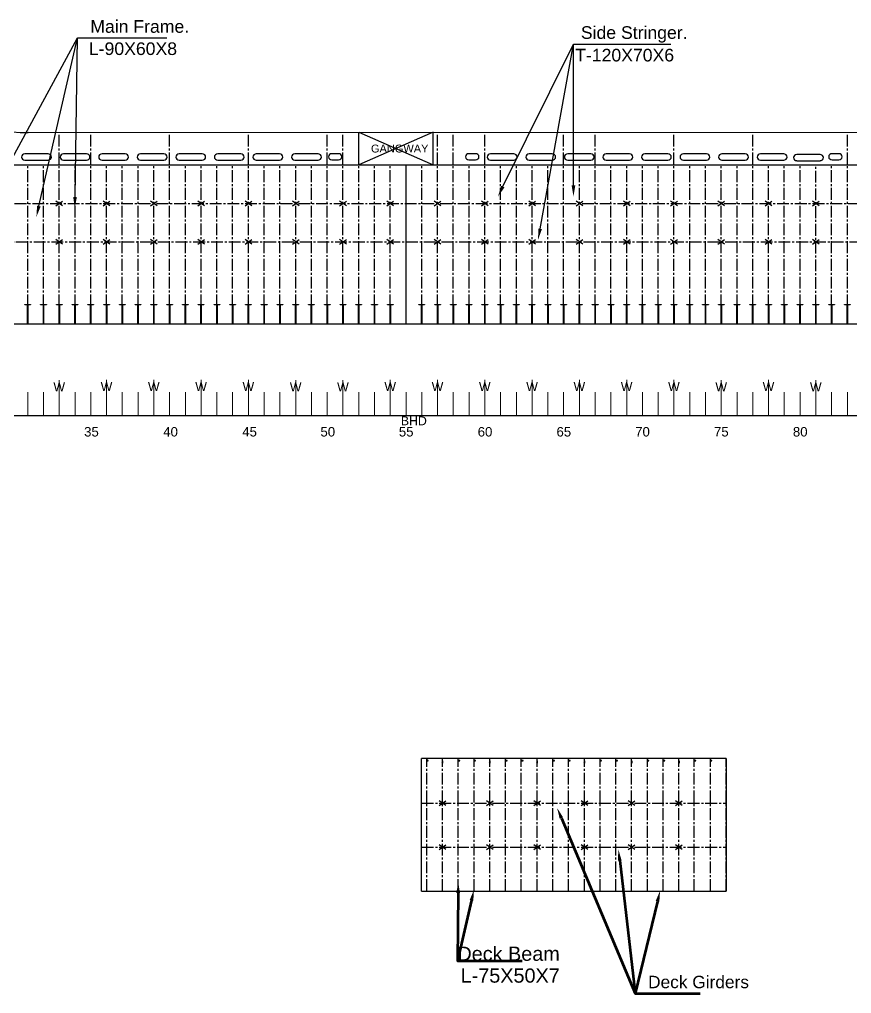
# Model space of a CAD drawing. Header units: inches. Extents: x 14911 to 113445, y 2644 to 74095.
# Drawn here: x 58413 to 84807, y 38885 to 69769 of the extents above; entities that cross this region are included whole.
import ezdxf
from ezdxf.enums import TextEntityAlignment as Align

# ---------------------------------------------------------------- set-up
doc = ezdxf.new("R2010")
doc.units = ezdxf.units.IN
doc.header["$LTSCALE"] = 500
doc.header["$MEASUREMENT"] = 0
doc.linetypes.add('CENTER2', pattern=[1.125, 0.75, -0.125, 0.125, -0.125])
for name, color, linetype in [('bulkhead', 1, 'Continuous'), ('deckgirders', 4, 'CENTER2'), ('hidden', 2, 'CENTER2'), ('hull', 7, 'Continuous'), ('stringers', 4, 'CENTER2'), ('webframe', 5, 'CENTER2')]:
    doc.layers.add(name, color=color, linetype=linetype)
for name, color, linetype, lineweight in [('fixtures', 30, 'Continuous', 25), ('Hatch', 7, 'Continuous', 211), ('Text', 7, 'Continuous', 18)]:
    doc.layers.add(name, color=color, linetype=linetype, lineweight=lineweight)
doc.styles.get("Standard").update_dxf_attribs({"font": 'arial.ttf'})

msp = doc.modelspace()

# ---------------------------------------------------------------- hatches: boundary and pattern name
h = msp.add_hatch(color=256)
h.dxf.hatch_style = 1
h.paths.add_polyline_path([(58680, 60724), (58765, 60724), (58765, 60734), (58585, 60734), (58585, 60724), (58670, 60724), (58670, 60114), (58680, 60114)])
h = msp.add_hatch(color=256)
h.dxf.hatch_style = 1
h.paths.add_polyline_path([(59180, 60724), (59265, 60724), (59265, 60734), (59085, 60734), (59085, 60724), (59170, 60724), (59170, 60114), (59180, 60114)])
h = msp.add_hatch(color=256)
h.dxf.hatch_style = 1
h.paths.add_polyline_path([(59680, 60724), (59765, 60724), (59765, 60734), (59585, 60734), (59585, 60724), (59670, 60724), (59670, 60114), (59680, 60114)])
h = msp.add_hatch(color=256)
h.dxf.hatch_style = 1
h.paths.add_polyline_path([(60180, 60724), (60265, 60724), (60265, 60734), (60085, 60734), (60085, 60724), (60170, 60724), (60170, 60114), (60180, 60114)])
h = msp.add_hatch(color=256)
h.dxf.hatch_style = 1
h.paths.add_polyline_path([(60680, 60724), (60765, 60724), (60765, 60734), (60585, 60734), (60585, 60724), (60670, 60724), (60670, 60114), (60680, 60114)])
h = msp.add_hatch(color=256)
h.dxf.hatch_style = 1
h.paths.add_polyline_path([(61180, 60724), (61265, 60724), (61265, 60734), (61085, 60734), (61085, 60724), (61170, 60724), (61170, 60114), (61180, 60114)])
h = msp.add_hatch(color=256)
h.dxf.hatch_style = 1
h.paths.add_polyline_path([(61680, 60724), (61765, 60724), (61765, 60734), (61585, 60734), (61585, 60724), (61670, 60724), (61670, 60114), (61680, 60114)])
h = msp.add_hatch(color=256)
h.dxf.hatch_style = 1
h.paths.add_polyline_path([(62180, 60724), (62265, 60724), (62265, 60734), (62085, 60734), (62085, 60724), (62170, 60724), (62170, 60114), (62180, 60114)])
h = msp.add_hatch(color=256)
h.dxf.hatch_style = 1
h.paths.add_polyline_path([(62680, 60724), (62765, 60724), (62765, 60734), (62585, 60734), (62585, 60724), (62670, 60724), (62670, 60114), (62680, 60114)])
h = msp.add_hatch(color=256)
h.dxf.hatch_style = 1
h.paths.add_polyline_path([(63180, 60724), (63265, 60724), (63265, 60734), (63085, 60734), (63085, 60724), (63170, 60724), (63170, 60114), (63180, 60114)])
h = msp.add_hatch(color=256)
h.dxf.hatch_style = 1
h.paths.add_polyline_path([(63680, 60724), (63765, 60724), (63765, 60734), (63585, 60734), (63585, 60724), (63670, 60724), (63670, 60114), (63680, 60114)])
h = msp.add_hatch(color=256)
h.dxf.hatch_style = 1
h.paths.add_polyline_path([(64180, 60724), (64265, 60724), (64265, 60734), (64085, 60734), (64085, 60724), (64170, 60724), (64170, 60114), (64180, 60114)])
h = msp.add_hatch(color=256)
h.dxf.hatch_style = 1
h.paths.add_polyline_path([(64680, 60724), (64765, 60724), (64765, 60734), (64585, 60734), (64585, 60724), (64670, 60724), (64670, 60114), (64680, 60114)])
h = msp.add_hatch(color=256)
h.dxf.hatch_style = 1
h.paths.add_polyline_path([(65180, 60724), (65265, 60724), (65265, 60734), (65085, 60734), (65085, 60724), (65170, 60724), (65170, 60114), (65180, 60114)])
h = msp.add_hatch(color=256)
h.dxf.hatch_style = 1
h.paths.add_polyline_path([(65680, 60724), (65765, 60724), (65765, 60734), (65585, 60734), (65585, 60724), (65670, 60724), (65670, 60114), (65680, 60114)])
h = msp.add_hatch(color=256)
h.dxf.hatch_style = 1
h.paths.add_polyline_path([(66180, 60724), (66265, 60724), (66265, 60734), (66085, 60734), (66085, 60724), (66170, 60724), (66170, 60114), (66180, 60114)])
h = msp.add_hatch(color=256)
h.dxf.hatch_style = 1
h.paths.add_polyline_path([(66680, 60724), (66765, 60724), (66765, 60734), (66585, 60734), (66585, 60724), (66670, 60724), (66670, 60114), (66680, 60114)])
h = msp.add_hatch(color=256)
h.dxf.hatch_style = 1
h.paths.add_polyline_path([(67180, 60724), (67265, 60724), (67265, 60734), (67085, 60734), (67085, 60724), (67170, 60724), (67170, 60114), (67180, 60114)])
h = msp.add_hatch(color=256)
h.dxf.hatch_style = 1
h.paths.add_polyline_path([(67680, 60724), (67765, 60724), (67765, 60734), (67585, 60734), (67585, 60724), (67670, 60724), (67670, 60114), (67680, 60114)])
h = msp.add_hatch(color=256)
h.dxf.hatch_style = 1
h.paths.add_polyline_path([(68180, 60724), (68265, 60724), (68265, 60734), (68085, 60734), (68085, 60724), (68170, 60724), (68170, 60114), (68180, 60114)])
h = msp.add_hatch(color=256)
h.dxf.hatch_style = 1
h.paths.add_polyline_path([(68680, 60724), (68765, 60724), (68765, 60734), (68585, 60734), (68585, 60724), (68670, 60724), (68670, 60114), (68680, 60114)])
h = msp.add_hatch(color=256)
h.dxf.hatch_style = 1
h.paths.add_polyline_path([(69180, 60724), (69265, 60724), (69265, 60734), (69085, 60734), (69085, 60724), (69170, 60724), (69170, 60114), (69180, 60114)])
h = msp.add_hatch(color=256)
h.dxf.hatch_style = 1
h.paths.add_polyline_path([(69680, 60724), (69765, 60724), (69765, 60734), (69585, 60734), (69585, 60724), (69670, 60724), (69670, 60114), (69680, 60114)])
h = msp.add_hatch(color=256)
h.dxf.hatch_style = 1
h.paths.add_polyline_path([(70180, 60724), (70265, 60724), (70265, 60734), (70085, 60734), (70085, 60724), (70170, 60724), (70170, 60114), (70180, 60114)])
h = msp.add_hatch(color=256)
h.dxf.hatch_style = 1
h.paths.add_polyline_path([(71180, 60724), (71265, 60724), (71265, 60734), (71085, 60734), (71085, 60724), (71170, 60724), (71170, 60114), (71180, 60114)])
h = msp.add_hatch(color=256)
h.dxf.hatch_style = 1
h.paths.add_polyline_path([(71680, 60724), (71765, 60724), (71765, 60734), (71585, 60734), (71585, 60724), (71670, 60724), (71670, 60114), (71680, 60114)])
h = msp.add_hatch(color=256)
h.dxf.hatch_style = 1
h.paths.add_polyline_path([(72180, 60724), (72265, 60724), (72265, 60734), (72085, 60734), (72085, 60724), (72170, 60724), (72170, 60114), (72180, 60114)])
h = msp.add_hatch(color=256)
h.dxf.hatch_style = 1
h.paths.add_polyline_path([(72680, 60724), (72765, 60724), (72765, 60734), (72585, 60734), (72585, 60724), (72670, 60724), (72670, 60114), (72680, 60114)])
h = msp.add_hatch(color=256)
h.dxf.hatch_style = 1
h.paths.add_polyline_path([(73180, 60724), (73265, 60724), (73265, 60734), (73085, 60734), (73085, 60724), (73170, 60724), (73170, 60114), (73180, 60114)])
h = msp.add_hatch(color=256)
h.dxf.hatch_style = 1
h.paths.add_polyline_path([(73680, 60724), (73765, 60724), (73765, 60734), (73585, 60734), (73585, 60724), (73670, 60724), (73670, 60114), (73680, 60114)])
h = msp.add_hatch(color=256)
h.dxf.hatch_style = 1
h.paths.add_polyline_path([(74180, 60724), (74265, 60724), (74265, 60734), (74085, 60734), (74085, 60724), (74170, 60724), (74170, 60114), (74180, 60114)])
h = msp.add_hatch(color=256)
h.dxf.hatch_style = 1
h.paths.add_polyline_path([(74680, 60724), (74765, 60724), (74765, 60734), (74585, 60734), (74585, 60724), (74670, 60724), (74670, 60114), (74680, 60114)])
h = msp.add_hatch(color=256)
h.dxf.hatch_style = 1
h.paths.add_polyline_path([(75180, 60724), (75265, 60724), (75265, 60734), (75085, 60734), (75085, 60724), (75170, 60724), (75170, 60114), (75180, 60114)])
h = msp.add_hatch(color=256)
h.dxf.hatch_style = 1
h.paths.add_polyline_path([(75680, 60724), (75765, 60724), (75765, 60734), (75585, 60734), (75585, 60724), (75670, 60724), (75670, 60114), (75680, 60114)])
h = msp.add_hatch(color=256)
h.dxf.hatch_style = 1
h.paths.add_polyline_path([(76180, 60724), (76265, 60724), (76265, 60734), (76085, 60734), (76085, 60724), (76170, 60724), (76170, 60114), (76180, 60114)])
h = msp.add_hatch(color=256)
h.dxf.hatch_style = 1
h.paths.add_polyline_path([(76680, 60724), (76765, 60724), (76765, 60734), (76585, 60734), (76585, 60724), (76670, 60724), (76670, 60114), (76680, 60114)])
h = msp.add_hatch(color=256)
h.dxf.hatch_style = 1
h.paths.add_polyline_path([(77180, 60724), (77265, 60724), (77265, 60734), (77085, 60734), (77085, 60724), (77170, 60724), (77170, 60114), (77180, 60114)])
h = msp.add_hatch(color=256)
h.dxf.hatch_style = 1
h.paths.add_polyline_path([(77680, 60724), (77765, 60724), (77765, 60734), (77585, 60734), (77585, 60724), (77670, 60724), (77670, 60114), (77680, 60114)])
h = msp.add_hatch(color=256)
h.dxf.hatch_style = 1
h.paths.add_polyline_path([(78180, 60724), (78265, 60724), (78265, 60734), (78085, 60734), (78085, 60724), (78170, 60724), (78170, 60114), (78180, 60114)])
h = msp.add_hatch(color=256)
h.dxf.hatch_style = 1
h.paths.add_polyline_path([(78680, 60724), (78765, 60724), (78765, 60734), (78585, 60734), (78585, 60724), (78670, 60724), (78670, 60114), (78680, 60114)])
h = msp.add_hatch(color=256)
h.dxf.hatch_style = 1
h.paths.add_polyline_path([(79180, 60724), (79265, 60724), (79265, 60734), (79085, 60734), (79085, 60724), (79170, 60724), (79170, 60114), (79180, 60114)])
h = msp.add_hatch(color=256)
h.dxf.hatch_style = 1
h.paths.add_polyline_path([(79680, 60724), (79765, 60724), (79765, 60734), (79585, 60734), (79585, 60724), (79670, 60724), (79670, 60114), (79680, 60114)])
h = msp.add_hatch(color=256)
h.dxf.hatch_style = 1
h.paths.add_polyline_path([(80180, 60724), (80265, 60724), (80265, 60734), (80085, 60734), (80085, 60724), (80170, 60724), (80170, 60114), (80180, 60114)])
h = msp.add_hatch(color=256)
h.dxf.hatch_style = 1
h.paths.add_polyline_path([(80680, 60724), (80765, 60724), (80765, 60734), (80585, 60734), (80585, 60724), (80670, 60724), (80670, 60114), (80680, 60114)])
h = msp.add_hatch(color=256)
h.dxf.hatch_style = 1
h.paths.add_polyline_path([(81180, 60724), (81265, 60724), (81265, 60734), (81085, 60734), (81085, 60724), (81170, 60724), (81170, 60114), (81180, 60114)])
h = msp.add_hatch(color=256)
h.dxf.hatch_style = 1
h.paths.add_polyline_path([(81680, 60724), (81765, 60724), (81765, 60734), (81585, 60734), (81585, 60724), (81670, 60724), (81670, 60114), (81680, 60114)])
h = msp.add_hatch(color=256)
h.dxf.hatch_style = 1
h.paths.add_polyline_path([(82180, 60724), (82265, 60724), (82265, 60734), (82085, 60734), (82085, 60724), (82170, 60724), (82170, 60114), (82180, 60114)])
h = msp.add_hatch(color=256)
h.dxf.hatch_style = 1
h.paths.add_polyline_path([(82680, 60724), (82765, 60724), (82765, 60734), (82585, 60734), (82585, 60724), (82670, 60724), (82670, 60114), (82680, 60114)])
h = msp.add_hatch(color=256)
h.dxf.hatch_style = 1
h.paths.add_polyline_path([(83180, 60724), (83265, 60724), (83265, 60734), (83085, 60734), (83085, 60724), (83170, 60724), (83170, 60114), (83180, 60114)])
h = msp.add_hatch(color=256)
h.dxf.hatch_style = 1
h.paths.add_polyline_path([(83680, 60724), (83765, 60724), (83765, 60734), (83585, 60734), (83585, 60724), (83670, 60724), (83670, 60114), (83680, 60114)])
h = msp.add_hatch(color=256)
h.dxf.hatch_style = 1
h.paths.add_polyline_path([(84180, 60724), (84265, 60724), (84265, 60734), (84085, 60734), (84085, 60724), (84170, 60724), (84170, 60114), (84180, 60114)])
h = msp.add_hatch(color=256)
h.dxf.hatch_style = 1
h.paths.add_polyline_path([(84680, 60724), (84765, 60724), (84765, 60734), (84585, 60734), (84585, 60724), (84670, 60724), (84670, 60114), (84680, 60114)])
h = msp.add_hatch(color=256)
h.dxf.hatch_style = 1
h.paths.add_polyline_path([(71339, 46269), (71339, 46337), (71332, 46337), (71332, 46262), (71382, 46262), (71382, 46269)])
h = msp.add_hatch(color=256)
h.dxf.hatch_style = 1
h.paths.add_polyline_path([(72337, 46269), (72337, 46337), (72330, 46337), (72330, 46262), (72380, 46262), (72380, 46269)])
h = msp.add_hatch(color=256)
h.dxf.hatch_style = 1
h.paths.add_polyline_path([(72837, 46269), (72837, 46337), (72830, 46337), (72830, 46262), (72880, 46262), (72880, 46269)])
h = msp.add_hatch(color=256)
h.dxf.hatch_style = 1
h.paths.add_polyline_path([(73837, 46269), (73837, 46337), (73830, 46337), (73830, 46262), (73880, 46262), (73880, 46269)])
h = msp.add_hatch(color=256)
h.dxf.hatch_style = 1
h.paths.add_polyline_path([(74337, 46269), (74337, 46337), (74330, 46337), (74330, 46262), (74380, 46262), (74380, 46269)])
h = msp.add_hatch(color=256)
h.dxf.hatch_style = 1
h.paths.add_polyline_path([(74343, 46269), (74343, 46337), (74336, 46337), (74336, 46262), (74386, 46262), (74386, 46269)])
h = msp.add_hatch(color=256)
h.dxf.hatch_style = 1
h.paths.add_polyline_path([(75337, 46269), (75337, 46337), (75330, 46337), (75330, 46262), (75380, 46262), (75380, 46269)])
h = msp.add_hatch(color=256)
h.dxf.hatch_style = 1
h.paths.add_polyline_path([(75837, 46269), (75837, 46337), (75830, 46337), (75830, 46262), (75880, 46262), (75880, 46269)])
h = msp.add_hatch(color=256)
h.dxf.hatch_style = 1
h.paths.add_polyline_path([(76837, 46269), (76837, 46337), (76830, 46337), (76830, 46262), (76880, 46262), (76880, 46269)])
h = msp.add_hatch(color=256)
h.dxf.hatch_style = 1
h.paths.add_polyline_path([(77337, 46269), (77337, 46337), (77330, 46337), (77330, 46262), (77380, 46262), (77380, 46269)])
h = msp.add_hatch(color=256)
h.dxf.hatch_style = 1
h.paths.add_polyline_path([(78337, 46269), (78337, 46337), (78330, 46337), (78330, 46262), (78380, 46262), (78380, 46269)])
h = msp.add_hatch(color=256)
h.dxf.hatch_style = 1
h.paths.add_polyline_path([(78837, 46269), (78837, 46337), (78830, 46337), (78830, 46262), (78880, 46262), (78880, 46269)])
h = msp.add_hatch(color=256)
h.dxf.hatch_style = 1
h.paths.add_polyline_path([(79826, 46269), (79826, 46337), (79819, 46337), (79819, 46262), (79869, 46262), (79869, 46269)])
h = msp.add_hatch(color=256)
h.dxf.hatch_style = 1
h.paths.add_polyline_path([(80337, 46269), (80337, 46337), (80330, 46337), (80330, 46262), (80380, 46262), (80380, 46269)])
at = {"layer": 'Hatch'}
h = msp.add_hatch(color=0, dxfattribs=at)
h.dxf.hatch_style = 1
h.paths.add_polyline_path([(71800, 46216), (71837, 46216), (71860, 46216), (71860, 46223), (71834, 46223), (71834, 46336), (71827, 46336), (71827, 46223), (71800, 46223)])
h = msp.add_hatch(color=0, dxfattribs=at)
h.dxf.hatch_style = 1
h.paths.add_polyline_path([(73300, 46216), (73337, 46216), (73360, 46216), (73360, 46223), (73334, 46223), (73334, 46336), (73327, 46336), (73327, 46223), (73300, 46223)])
h = msp.add_hatch(color=0, dxfattribs=at)
h.dxf.hatch_style = 1
h.paths.add_polyline_path([(74800, 46216), (74837, 46216), (74860, 46216), (74860, 46223), (74834, 46223), (74834, 46336), (74827, 46336), (74827, 46223), (74800, 46223)])
h = msp.add_hatch(color=0, dxfattribs=at)
h.dxf.hatch_style = 1
h.paths.add_polyline_path([(76300, 46216), (76337, 46216), (76360, 46216), (76360, 46223), (76334, 46223), (76334, 46336), (76327, 46336), (76327, 46223), (76300, 46223)])
h = msp.add_hatch(color=0, dxfattribs=at)
h.dxf.hatch_style = 1
h.paths.add_polyline_path([(77800, 46216), (77837, 46216), (77860, 46216), (77860, 46223), (77834, 46223), (77834, 46336), (77827, 46336), (77827, 46223), (77800, 46223)])
h = msp.add_hatch(color=0, dxfattribs=at)
h.dxf.hatch_style = 1
h.paths.add_polyline_path([(79300, 46216), (79337, 46216), (79360, 46216), (79360, 46223), (79334, 46223), (79334, 46336), (79327, 46336), (79327, 46223), (79300, 46223)])

# ---------------------------------------------------------------- linework, layer by layer
at = {"linetype": 'Continuous', "lineweight": -3}
for p, q in [((71536, 66198), (69175, 65165)), ((69175, 66198), (71536, 65163)), ((69175, 65165), (69175, 66178)), ((71536, 65163), (71536, 66198)), ((59318, 65506), (58584, 65506)), ((60542, 65506), (59807, 65506)), ((61765, 65506), (61031, 65506)), ((62989, 65506), (62255, 65506)), ((64213, 65506), (63478, 65506)), ((65436, 65506), (64702, 65506)), ((66660, 65506), (65926, 65506)), ((67883, 65506), (67149, 65506)), ((68534, 65514), (68320, 65514)), ((72883, 65514), (72669, 65514)), ((74090, 65506), (73356, 65506)), ((75314, 65506), (74579, 65506)), ((76537, 65506), (75803, 65506)), ((77761, 65506), (77027, 65506)), ((78984, 65506), (78250, 65506)), ((80208, 65506), (79474, 65506)), ((81432, 65506), (80698, 65506)), ((82655, 65506), (81921, 65506)), ((83808, 65490), (83074, 65490)), ((84403, 65514), (84190, 65514)), ((58584, 65308), (59318, 65308)), ((59807, 65308), (60542, 65308)), ((61031, 65308), (61765, 65308)), ((62255, 65308), (62989, 65308)), ((63478, 65308), (64213, 65308)), ((64702, 65308), (65436, 65308)), ((65926, 65308), (66660, 65308)), ((67149, 65308), (67883, 65308)), ((68320, 65317), (68534, 65317)), ((72669, 65317), (72883, 65317)), ((73356, 65308), (74090, 65308)), ((74579, 65308), (75314, 65308)), ((75803, 65308), (76537, 65308)), ((77027, 65308), (77761, 65308)), ((78250, 65308), (78984, 65308)), ((79474, 65308), (80208, 65308)), ((80698, 65308), (81432, 65308)), ((81921, 65308), (82655, 65308)), ((83074, 65292), (83808, 65292)), ((84190, 65317), (84403, 65317)), ((74332, 46337), (71169, 46337)), ((71169, 42134), (71169, 46337)), ((80832, 46337), (74332, 46337))]:
    msp.add_line(p, q, dxfattribs=at)
for p, q in [((58585, 60734), (58765, 60734)), ((58585, 60724), (58585, 60734)), ((58670, 60724), (58585, 60724)), ((58670, 60114), (58670, 60724)), ((58765, 60724), (58680, 60724)), ((58680, 60724), (58680, 60114)), ((58765, 60734), (58765, 60724)), ((59085, 60734), (59265, 60734)), ((59085, 60724), (59085, 60734)), ((59170, 60724), (59085, 60724)), ((59170, 60114), (59170, 60724)), ((59265, 60724), (59180, 60724)), ((59180, 60724), (59180, 60114)), ((59265, 60734), (59265, 60724)), ((59585, 60734), (59765, 60734)), ((59585, 60724), (59585, 60734)), ((59670, 60724), (59585, 60724)), ((59670, 60114), (59670, 60724)), ((59765, 60724), (59680, 60724)), ((59680, 60724), (59680, 60114)), ((59765, 60734), (59765, 60724)), ((60085, 60734), (60265, 60734)), ((60085, 60724), (60085, 60734)), ((60170, 60724), (60085, 60724)), ((60170, 60114), (60170, 60724)), ((60265, 60724), (60180, 60724)), ((60180, 60724), (60180, 60114)), ((60265, 60734), (60265, 60724)), ((60585, 60734), (60765, 60734)), ((60585, 60724), (60585, 60734)), ((60670, 60724), (60585, 60724)), ((60670, 60114), (60670, 60724)), ((60765, 60724), (60680, 60724)), ((60680, 60724), (60680, 60114)), ((60765, 60734), (60765, 60724)), ((61085, 60734), (61265, 60734)), ((61085, 60724), (61085, 60734)), ((61170, 60724), (61085, 60724)), ((61170, 60114), (61170, 60724)), ((61265, 60724), (61180, 60724)), ((61180, 60724), (61180, 60114)), ((61265, 60734), (61265, 60724)), ((61585, 60734), (61765, 60734)), ((61585, 60724), (61585, 60734)), ((61670, 60724), (61585, 60724)), ((61670, 60114), (61670, 60724)), ((61765, 60724), (61680, 60724)), ((61680, 60724), (61680, 60114)), ((61765, 60734), (61765, 60724)), ((62085, 60734), (62265, 60734)), ((62085, 60724), (62085, 60734)), ((62170, 60724), (62085, 60724)), ((62170, 60114), (62170, 60724)), ((62265, 60724), (62180, 60724)), ((62180, 60724), (62180, 60114)), ((62265, 60734), (62265, 60724)), ((62585, 60734), (62765, 60734)), ((62585, 60724), (62585, 60734)), ((62670, 60724), (62585, 60724)), ((62670, 60114), (62670, 60724)), ((62765, 60724), (62680, 60724)), ((62680, 60724), (62680, 60114)), ((62765, 60734), (62765, 60724)), ((63085, 60734), (63265, 60734)), ((63085, 60724), (63085, 60734)), ((63170, 60724), (63085, 60724)), ((63170, 60114), (63170, 60724)), ((63265, 60724), (63180, 60724)), ((63180, 60724), (63180, 60114)), ((63265, 60734), (63265, 60724)), ((63585, 60734), (63765, 60734)), ((63585, 60724), (63585, 60734)), ((63670, 60724), (63585, 60724)), ((63670, 60114), (63670, 60724)), ((63765, 60724), (63680, 60724)), ((63680, 60724), (63680, 60114)), ((63765, 60734), (63765, 60724)), ((64085, 60734), (64265, 60734)), ((64085, 60724), (64085, 60734)), ((64170, 60724), (64085, 60724)), ((64170, 60114), (64170, 60724)), ((64265, 60724), (64180, 60724)), ((64180, 60724), (64180, 60114)), ((64265, 60734), (64265, 60724)), ((64585, 60734), (64765, 60734)), ((64585, 60724), (64585, 60734)), ((64670, 60724), (64585, 60724)), ((64670, 60114), (64670, 60724)), ((64765, 60724), (64680, 60724)), ((64680, 60724), (64680, 60114)), ((64765, 60734), (64765, 60724)), ((65085, 60734), (65265, 60734)), ((65085, 60724), (65085, 60734)), ((65170, 60724), (65085, 60724)), ((65170, 60114), (65170, 60724)), ((65265, 60724), (65180, 60724)), ((65180, 60724), (65180, 60114)), ((65265, 60734), (65265, 60724)), ((65585, 60734), (65765, 60734)), ((65585, 60724), (65585, 60734)), ((65670, 60724), (65585, 60724)), ((65670, 60114), (65670, 60724)), ((65765, 60724), (65680, 60724)), ((65680, 60724), (65680, 60114)), ((65765, 60734), (65765, 60724)), ((66085, 60734), (66265, 60734)), ((66085, 60724), (66085, 60734)), ((66170, 60724), (66085, 60724)), ((66170, 60114), (66170, 60724)), ((66265, 60724), (66180, 60724)), ((66180, 60724), (66180, 60114)), ((66265, 60734), (66265, 60724)), ((66585, 60734), (66765, 60734)), ((66585, 60724), (66585, 60734)), ((66670, 60724), (66585, 60724)), ((66670, 60114), (66670, 60724)), ((66765, 60724), (66680, 60724)), ((66680, 60724), (66680, 60114)), ((66765, 60734), (66765, 60724)), ((67085, 60734), (67265, 60734)), ((67085, 60724), (67085, 60734)), ((67170, 60724), (67085, 60724)), ((67170, 60114), (67170, 60724)), ((67265, 60724), (67180, 60724)), ((67180, 60724), (67180, 60114)), ((67265, 60734), (67265, 60724)), ((67585, 60734), (67765, 60734)), ((67585, 60724), (67585, 60734)), ((67670, 60724), (67585, 60724)), ((67670, 60114), (67670, 60724)), ((67765, 60724), (67680, 60724)), ((67680, 60724), (67680, 60114)), ((67765, 60734), (67765, 60724)), ((68085, 60734), (68265, 60734)), ((68085, 60724), (68085, 60734)), ((68170, 60724), (68085, 60724)), ((68170, 60114), (68170, 60724)), ((68265, 60724), (68180, 60724)), ((68180, 60724), (68180, 60114)), ((68265, 60734), (68265, 60724)), ((68585, 60734), (68765, 60734)), ((68585, 60724), (68585, 60734)), ((68670, 60724), (68585, 60724)), ((68670, 60114), (68670, 60724)), ((68765, 60724), (68680, 60724)), ((68680, 60724), (68680, 60114)), ((68765, 60734), (68765, 60724)), ((69085, 60734), (69265, 60734)), ((69085, 60724), (69085, 60734)), ((69170, 60724), (69085, 60724)), ((69170, 60114), (69170, 60724)), ((69265, 60724), (69180, 60724)), ((69180, 60724), (69180, 60114)), ((69265, 60734), (69265, 60724)), ((69585, 60734), (69765, 60734)), ((69585, 60724), (69585, 60734)), ((69670, 60724), (69585, 60724)), ((69670, 60114), (69670, 60724)), ((69765, 60724), (69680, 60724)), ((69680, 60724), (69680, 60114)), ((69765, 60734), (69765, 60724)), ((70085, 60734), (70265, 60734)), ((70085, 60724), (70085, 60734)), ((70170, 60724), (70085, 60724)), ((70170, 60114), (70170, 60724)), ((70265, 60724), (70180, 60724)), ((70180, 60724), (70180, 60114)), ((70265, 60734), (70265, 60724)), ((71085, 60734), (71265, 60734)), ((71085, 60724), (71085, 60734)), ((71170, 60724), (71085, 60724)), ((71170, 60114), (71170, 60724)), ((71265, 60724), (71180, 60724)), ((71180, 60724), (71180, 60114)), ((71265, 60734), (71265, 60724)), ((71585, 60734), (71765, 60734)), ((71585, 60724), (71585, 60734)), ((71670, 60724), (71585, 60724)), ((71670, 60114), (71670, 60724)), ((71765, 60724), (71680, 60724)), ((71680, 60724), (71680, 60114)), ((71765, 60734), (71765, 60724)), ((72085, 60734), (72265, 60734)), ((72085, 60724), (72085, 60734)), ((72170, 60724), (72085, 60724)), ((72170, 60114), (72170, 60724)), ((72265, 60724), (72180, 60724)), ((72180, 60724), (72180, 60114)), ((72265, 60734), (72265, 60724)), ((72585, 60734), (72765, 60734)), ((72585, 60724), (72585, 60734)), ((72670, 60724), (72585, 60724)), ((72670, 60114), (72670, 60724)), ((72765, 60724), (72680, 60724)), ((72680, 60724), (72680, 60114)), ((72765, 60734), (72765, 60724)), ((73085, 60734), (73265, 60734)), ((73085, 60724), (73085, 60734)), ((73170, 60724), (73085, 60724)), ((73170, 60114), (73170, 60724)), ((73265, 60724), (73180, 60724)), ((73180, 60724), (73180, 60114)), ((73265, 60734), (73265, 60724)), ((73585, 60734), (73765, 60734)), ((73585, 60724), (73585, 60734)), ((73670, 60724), (73585, 60724)), ((73670, 60114), (73670, 60724)), ((73765, 60724), (73680, 60724)), ((73680, 60724), (73680, 60114)), ((73765, 60734), (73765, 60724)), ((74085, 60734), (74265, 60734)), ((74085, 60724), (74085, 60734)), ((74170, 60724), (74085, 60724)), ((74170, 60114), (74170, 60724)), ((74265, 60724), (74180, 60724)), ((74180, 60724), (74180, 60114)), ((74265, 60734), (74265, 60724)), ((74585, 60734), (74765, 60734)), ((74585, 60724), (74585, 60734)), ((74670, 60724), (74585, 60724)), ((74670, 60114), (74670, 60724)), ((74765, 60724), (74680, 60724)), ((74680, 60724), (74680, 60114)), ((74765, 60734), (74765, 60724)), ((75085, 60734), (75265, 60734)), ((75085, 60724), (75085, 60734)), ((75170, 60724), (75085, 60724)), ((75170, 60114), (75170, 60724)), ((75265, 60724), (75180, 60724)), ((75180, 60724), (75180, 60114)), ((75265, 60734), (75265, 60724)), ((75585, 60734), (75765, 60734)), ((75585, 60724), (75585, 60734)), ((75670, 60724), (75585, 60724)), ((75670, 60114), (75670, 60724)), ((75765, 60724), (75680, 60724)), ((75680, 60724), (75680, 60114)), ((75765, 60734), (75765, 60724)), ((76085, 60734), (76265, 60734)), ((76085, 60724), (76085, 60734)), ((76170, 60724), (76085, 60724)), ((76170, 60114), (76170, 60724)), ((76265, 60724), (76180, 60724)), ((76180, 60724), (76180, 60114)), ((76265, 60734), (76265, 60724)), ((76585, 60734), (76765, 60734)), ((76585, 60724), (76585, 60734)), ((76670, 60724), (76585, 60724)), ((76670, 60114), (76670, 60724)), ((76765, 60724), (76680, 60724)), ((76680, 60724), (76680, 60114)), ((76765, 60734), (76765, 60724)), ((77085, 60734), (77265, 60734)), ((77085, 60724), (77085, 60734)), ((77170, 60724), (77085, 60724)), ((77170, 60114), (77170, 60724)), ((77265, 60724), (77180, 60724)), ((77180, 60724), (77180, 60114)), ((77265, 60734), (77265, 60724)), ((77585, 60734), (77765, 60734)), ((77585, 60724), (77585, 60734)), ((77670, 60724), (77585, 60724)), ((77670, 60114), (77670, 60724)), ((77765, 60724), (77680, 60724)), ((77680, 60724), (77680, 60114)), ((77765, 60734), (77765, 60724)), ((78085, 60734), (78265, 60734)), ((78085, 60724), (78085, 60734)), ((78170, 60724), (78085, 60724)), ((78170, 60114), (78170, 60724)), ((78265, 60724), (78180, 60724)), ((78180, 60724), (78180, 60114)), ((78265, 60734), (78265, 60724)), ((78585, 60734), (78765, 60734)), ((78585, 60724), (78585, 60734)), ((78670, 60724), (78585, 60724)), ((78670, 60114), (78670, 60724)), ((78765, 60724), (78680, 60724)), ((78680, 60724), (78680, 60114)), ((78765, 60734), (78765, 60724)), ((79085, 60734), (79265, 60734)), ((79085, 60724), (79085, 60734)), ((79170, 60724), (79085, 60724)), ((79170, 60114), (79170, 60724)), ((79265, 60724), (79180, 60724)), ((79180, 60724), (79180, 60114)), ((79265, 60734), (79265, 60724)), ((79585, 60734), (79765, 60734)), ((79585, 60724), (79585, 60734)), ((79670, 60724), (79585, 60724)), ((79670, 60114), (79670, 60724)), ((79765, 60724), (79680, 60724)), ((79680, 60724), (79680, 60114)), ((79765, 60734), (79765, 60724)), ((80085, 60734), (80265, 60734)), ((80085, 60724), (80085, 60734)), ((80170, 60724), (80085, 60724)), ((80170, 60114), (80170, 60724)), ((80265, 60724), (80180, 60724)), ((80180, 60724), (80180, 60114)), ((80265, 60734), (80265, 60724)), ((80585, 60734), (80765, 60734)), ((80585, 60724), (80585, 60734)), ((80670, 60724), (80585, 60724)), ((80670, 60114), (80670, 60724)), ((80765, 60724), (80680, 60724)), ((80680, 60724), (80680, 60114)), ((80765, 60734), (80765, 60724)), ((81085, 60734), (81265, 60734)), ((81085, 60724), (81085, 60734)), ((81170, 60724), (81085, 60724)), ((81170, 60114), (81170, 60724)), ((81265, 60724), (81180, 60724)), ((81180, 60724), (81180, 60114)), ((81265, 60734), (81265, 60724)), ((81585, 60734), (81765, 60734)), ((81585, 60724), (81585, 60734)), ((81670, 60724), (81585, 60724)), ((81670, 60114), (81670, 60724)), ((81765, 60724), (81680, 60724)), ((81680, 60724), (81680, 60114)), ((81765, 60734), (81765, 60724)), ((82085, 60734), (82265, 60734)), ((82085, 60724), (82085, 60734)), ((82170, 60724), (82085, 60724)), ((82170, 60114), (82170, 60724)), ((82265, 60724), (82180, 60724)), ((82180, 60724), (82180, 60114)), ((82265, 60734), (82265, 60724)), ((82585, 60734), (82765, 60734)), ((82585, 60724), (82585, 60734)), ((82670, 60724), (82585, 60724)), ((82670, 60114), (82670, 60724)), ((82765, 60724), (82680, 60724)), ((82680, 60724), (82680, 60114)), ((82765, 60734), (82765, 60724)), ((83085, 60734), (83265, 60734)), ((83085, 60724), (83085, 60734)), ((83170, 60724), (83085, 60724)), ((83170, 60114), (83170, 60724)), ((83265, 60724), (83180, 60724)), ((83180, 60724), (83180, 60114)), ((83265, 60734), (83265, 60724)), ((83585, 60734), (83765, 60734)), ((83585, 60724), (83585, 60734)), ((83670, 60724), (83585, 60724)), ((83670, 60114), (83670, 60724)), ((83765, 60724), (83680, 60724)), ((83680, 60724), (83680, 60114)), ((83765, 60734), (83765, 60724)), ((84085, 60734), (84265, 60734)), ((84085, 60724), (84085, 60734)), ((84170, 60724), (84085, 60724)), ((84170, 60114), (84170, 60724)), ((84265, 60724), (84180, 60724)), ((84180, 60724), (84180, 60114)), ((84265, 60734), (84265, 60724)), ((84585, 60734), (84765, 60734)), ((84585, 60724), (84585, 60734)), ((84670, 60724), (84585, 60724)), ((84670, 60114), (84670, 60724)), ((84765, 60724), (84680, 60724)), ((84680, 60724), (84680, 60114)), ((84765, 60734), (84765, 60724)), ((58680, 60114), (58670, 60114)), ((59180, 60114), (59170, 60114)), ((59680, 60114), (59670, 60114)), ((60180, 60114), (60170, 60114)), ((60680, 60114), (60670, 60114)), ((61180, 60114), (61170, 60114)), ((61680, 60114), (61670, 60114)), ((62180, 60114), (62170, 60114)), ((62680, 60114), (62670, 60114)), ((63180, 60114), (63170, 60114)), ((63680, 60114), (63670, 60114)), ((64180, 60114), (64170, 60114)), ((64680, 60114), (64670, 60114)), ((65180, 60114), (65170, 60114)), ((65680, 60114), (65670, 60114)), ((66180, 60114), (66170, 60114)), ((66680, 60114), (66670, 60114)), ((67180, 60114), (67170, 60114)), ((67680, 60114), (67670, 60114)), ((68180, 60114), (68170, 60114)), ((68680, 60114), (68670, 60114)), ((69180, 60114), (69170, 60114)), ((69680, 60114), (69670, 60114)), ((70180, 60114), (70170, 60114)), ((71180, 60114), (71170, 60114)), ((71680, 60114), (71670, 60114)), ((72180, 60114), (72170, 60114)), ((72680, 60114), (72670, 60114)), ((73180, 60114), (73170, 60114)), ((73680, 60114), (73670, 60114)), ((74180, 60114), (74170, 60114)), ((74680, 60114), (74670, 60114)), ((75180, 60114), (75170, 60114)), ((75680, 60114), (75670, 60114)), ((76180, 60114), (76170, 60114)), ((76680, 60114), (76670, 60114)), ((77180, 60114), (77170, 60114)), ((77680, 60114), (77670, 60114)), ((78180, 60114), (78170, 60114)), ((78680, 60114), (78670, 60114)), ((79180, 60114), (79170, 60114)), ((79680, 60114), (79670, 60114)), ((80180, 60114), (80170, 60114)), ((80680, 60114), (80670, 60114)), ((81180, 60114), (81170, 60114)), ((81680, 60114), (81670, 60114)), ((82180, 60114), (82170, 60114)), ((82680, 60114), (82670, 60114)), ((83180, 60114), (83170, 60114)), ((83680, 60114), (83670, 60114)), ((84180, 60114), (84170, 60114)), ((84680, 60114), (84670, 60114)), ((71332, 46337), (71332, 46262)), ((80832, 46337), (80832, 42134)), ((71332, 46262), (71382, 46262)), ((71382, 46269), (71339, 46269)), ((71382, 46262), (71382, 46269)), ((72330, 46262), (72380, 46262)), ((72380, 46269), (72337, 46269)), ((72380, 46262), (72380, 46269)), ((72830, 46262), (72880, 46262)), ((72880, 46269), (72837, 46269)), ((72880, 46262), (72880, 46269)), ((73830, 46262), (73880, 46262)), ((73880, 46269), (73837, 46269)), ((73880, 46262), (73880, 46269)), ((74330, 46262), (74380, 46262)), ((74336, 46262), (74386, 46262)), ((74380, 46269), (74337, 46269)), ((74386, 46269), (74343, 46269)), ((74380, 46262), (74380, 46269)), ((74386, 46262), (74386, 46269)), ((75330, 46262), (75380, 46262)), ((75380, 46269), (75337, 46269)), ((75380, 46262), (75380, 46269)), ((75830, 46262), (75880, 46262)), ((75880, 46269), (75837, 46269)), ((75880, 46262), (75880, 46269)), ((76830, 46262), (76880, 46262)), ((76880, 46269), (76837, 46269)), ((76880, 46262), (76880, 46269)), ((77330, 46262), (77380, 46262)), ((77380, 46269), (77337, 46269)), ((77380, 46262), (77380, 46269)), ((78330, 46262), (78380, 46262)), ((78380, 46269), (78337, 46269)), ((78380, 46262), (78380, 46269)), ((78830, 46262), (78880, 46262)), ((78880, 46269), (78837, 46269)), ((78880, 46262), (78880, 46269)), ((79819, 46262), (79869, 46262)), ((79869, 46269), (79826, 46269)), ((79869, 46262), (79869, 46269)), ((80330, 46262), (80380, 46262)), ((80380, 46269), (80337, 46269)), ((80380, 46262), (80380, 46269)), ((71169, 42134), (80832, 42134))]:
    msp.add_line(p, q)
for points in [[(57286, 63718), (60256, 69185)], [(59028, 63851), (60256, 69185), (63086, 69185)], [(60175, 64143), (60256, 69185)], [(73747, 64471), (75987, 68989)], [(74928, 63132), (75987, 68989)], [(75987, 64508), (75987, 68989), (79071, 68989)]]:
    msp.add_lwpolyline(points)
for centre, major_axis, start_param, end_param in [((58584, 65407), (-106, 0), -1.570796, 0), ((59318, 65407), (106, 0), 0, 1.570796), ((59807, 65407), (-106, 0), -1.570796, 0), ((60542, 65407), (106, 0), 0, 1.570796), ((61031, 65407), (-106, 0), -1.570796, 0), ((61765, 65407), (106, 0), 0, 1.570796), ((62255, 65407), (-106, 0), -1.570796, 0), ((62989, 65407), (106, 0), 0, 1.570796), ((63478, 65407), (-106, 0), -1.570796, 0), ((64213, 65407), (106, 0), 0, 1.570796), ((64702, 65407), (-106, 0), -1.570796, 0), ((65436, 65407), (106, 0), 0, 1.570796), ((65926, 65407), (-106, 0), -1.570796, 0), ((66660, 65407), (106, 0), 0, 1.570796), ((67149, 65407), (-106, 0), -1.570796, 0), ((67883, 65407), (106, 0), 0, 1.570796), ((68320, 65416), (106, 0), 1.570796, 3.141593), ((68534, 65416), (-106, 0), 3.141593, 4.712389), ((72669, 65416), (106, 0), 1.570796, 3.141593), ((72883, 65416), (-106, 0), 3.141593, 4.712389), ((73356, 65407), (-106, 0), -1.570796, 0), ((74090, 65407), (106, 0), 0, 1.570796), ((74579, 65407), (-106, 0), -1.570796, 0), ((75314, 65407), (106, 0), 0, 1.570796), ((75803, 65407), (-106, 0), -1.570796, 0), ((76537, 65407), (106, 0), 0, 1.570796), ((77027, 65407), (-106, 0), -1.570796, 0), ((77761, 65407), (106, 0), 0, 1.570796), ((78250, 65407), (-106, 0), -1.570796, 0), ((78984, 65407), (106, 0), 0, 1.570796), ((79474, 65407), (-106, 0), -1.570796, 0), ((80208, 65407), (106, 0), 0, 1.570796), ((80698, 65407), (-106, 0), -1.570796, 0), ((81432, 65407), (106, 0), 0, 1.570796), ((81921, 65407), (-106, 0), -1.570796, 0), ((82655, 65407), (106, 0), 0, 1.570796), ((83074, 65391), (-106, 0), -1.570796, 0), ((83808, 65391), (106, 0), 0, 1.570796), ((84190, 65416), (106, 0), 1.570796, 3.141593), ((84403, 65416), (-106, 0), 3.141593, 4.712389), ((58584, 65407), (-106, 0), 0, 1.570796), ((59318, 65407), (106, 0), 4.712389, 6.283185), ((59807, 65407), (-106, 0), 0, 1.570796), ((60542, 65407), (106, 0), 4.712389, 6.283185), ((61031, 65407), (-106, 0), 0, 1.570796), ((61765, 65407), (106, 0), 4.712389, 6.283185), ((62255, 65407), (-106, 0), 0, 1.570796), ((62989, 65407), (106, 0), 4.712389, 6.283185), ((63478, 65407), (-106, 0), 0, 1.570796), ((64213, 65407), (106, 0), 4.712389, 6.283185), ((64702, 65407), (-106, 0), 0, 1.570796), ((65436, 65407), (106, 0), 4.712389, 6.283185), ((65926, 65407), (-106, 0), 0, 1.570796), ((66660, 65407), (106, 0), 4.712389, 6.283185), ((67149, 65407), (-106, 0), 0, 1.570796), ((67883, 65407), (106, 0), 4.712389, 6.283185), ((68320, 65415), (-106, 0), 0, 1.570796), ((68534, 65415), (106, 0), 4.712389, 6.283185), ((72669, 65415), (-106, 0), 0, 1.570796), ((72883, 65415), (106, 0), 4.712389, 6.283185), ((73356, 65407), (-106, 0), 0, 1.570796), ((74090, 65407), (106, 0), 4.712389, 6.283185), ((74579, 65407), (-106, 0), 0, 1.570796), ((75314, 65407), (106, 0), 4.712389, 6.283185), ((75803, 65407), (-106, 0), 0, 1.570796), ((76537, 65407), (106, 0), 4.712389, 6.283185), ((77027, 65407), (-106, 0), 0, 1.570796), ((77761, 65407), (106, 0), 4.712389, 6.283185), ((78250, 65407), (-106, 0), 0, 1.570796), ((78984, 65407), (106, 0), 4.712389, 6.283185), ((79474, 65407), (-106, 0), 0, 1.570796), ((80208, 65407), (106, 0), 4.712389, 6.283185), ((80698, 65407), (-106, 0), 0, 1.570796), ((81432, 65407), (106, 0), 4.712389, 6.283185), ((81921, 65407), (-106, 0), 0, 1.570796), ((82655, 65407), (106, 0), 4.712389, 6.283185), ((83074, 65391), (-106, 0), 0, 1.570796), ((83808, 65391), (106, 0), 4.712389, 6.283185), ((84190, 65415), (-106, 0), 0, 1.570796), ((84403, 65415), (106, 0), 4.712389, 6.283185)]:
    msp.add_ellipse(centre, major_axis=major_axis, ratio=0.925678, start_param=start_param, end_param=end_param, dxfattribs=at)
for points in [[(73799, 64445), (73592, 64158), (73695, 64497)], [(76045, 64508), (75987, 64158), (75929, 64508)], [(60233, 64142), (60169, 63793), (60116, 64144)], [(59084, 63838), (58949, 63510), (58971, 63864)], [(74985, 63122), (74865, 62788), (74870, 63142)]]:
    msp.add_solid(points)
at = {"layer": 'bulkhead'}
for p, q in [((70675, 66178), (70675, 66178)), ((70675, 60114), (70675, 65165))]:
    msp.add_line(p, q, dxfattribs=at)
at = {"layer": 'deckgirders'}
for p, q in [((71169, 44924), (80832, 44924)), ((71169, 43529), (80832, 43529)), ((71169, 42134), (80832, 42134)), ((71169, 42134), (80832, 42134))]:
    msp.add_line(p, q, dxfattribs=at)
at = {"layer": 'fixtures'}
for p, q in [((59782, 63865), (59569, 64012)), ((59569, 63865), (59782, 64012)), ((61282, 63865), (61069, 64012)), ((61069, 63865), (61282, 64012)), ((62782, 63865), (62569, 64012)), ((62569, 63865), (62782, 64012)), ((64282, 63865), (64069, 64012)), ((64069, 63865), (64282, 64012)), ((65782, 63865), (65569, 64012)), ((65569, 63865), (65782, 64012)), ((67282, 63865), (67069, 64012)), ((67069, 63865), (67282, 64012)), ((68782, 63865), (68569, 64012)), ((68569, 63865), (68782, 64012)), ((70282, 63865), (70069, 64012)), ((70069, 63865), (70282, 64012)), ((71782, 63865), (71569, 64012)), ((71569, 63865), (71782, 64012)), ((73282, 63865), (73069, 64012)), ((73069, 63865), (73282, 64012)), ((74782, 63865), (74569, 64012)), ((74569, 63865), (74782, 64012)), ((76282, 63865), (76069, 64012)), ((76069, 63865), (76282, 64012)), ((77782, 63865), (77569, 64012)), ((77569, 63865), (77782, 64012)), ((79282, 63865), (79069, 64012)), ((79069, 63865), (79282, 64012)), ((80782, 63865), (80569, 64012)), ((80569, 63865), (80782, 64012)), ((82282, 63865), (82069, 64012)), ((82069, 63865), (82282, 64012)), ((83782, 63865), (83569, 64012)), ((83569, 63865), (83782, 64012)), ((59782, 62644), (59569, 62790)), ((59569, 62644), (59782, 62790)), ((61282, 62644), (61069, 62790)), ((61069, 62644), (61282, 62790)), ((62782, 62644), (62569, 62790)), ((62569, 62644), (62782, 62790)), ((64282, 62644), (64069, 62790)), ((64069, 62644), (64282, 62790)), ((65782, 62644), (65569, 62790)), ((65569, 62644), (65782, 62790)), ((67282, 62644), (67069, 62790)), ((67069, 62644), (67282, 62790)), ((68782, 62644), (68569, 62790)), ((68569, 62644), (68782, 62790)), ((70282, 62644), (70069, 62790)), ((70069, 62644), (70282, 62790)), ((71782, 62644), (71569, 62790)), ((71569, 62644), (71782, 62790)), ((73282, 62644), (73069, 62790)), ((73069, 62644), (73282, 62790)), ((74782, 62644), (74569, 62790)), ((74569, 62644), (74782, 62790)), ((76282, 62644), (76069, 62790)), ((76069, 62644), (76282, 62790)), ((77782, 62644), (77569, 62790)), ((77569, 62644), (77782, 62790)), ((79282, 62644), (79069, 62790)), ((79069, 62644), (79282, 62790)), ((80782, 62644), (80569, 62790)), ((80569, 62644), (80782, 62790)), ((82282, 62644), (82069, 62790)), ((82069, 62644), (82282, 62790)), ((83782, 62644), (83569, 62790)), ((83569, 62644), (83782, 62790)), ((71938, 44851), (71726, 44998)), ((71726, 44851), (71938, 44998)), ((73438, 44851), (73226, 44998)), ((73226, 44851), (73438, 44998)), ((74938, 44851), (74726, 44998)), ((74726, 44851), (74938, 44998)), ((76438, 44851), (76226, 44998)), ((76226, 44851), (76438, 44998)), ((77938, 44851), (77726, 44998)), ((77726, 44851), (77938, 44998)), ((79438, 44851), (79226, 44998)), ((79226, 44851), (79438, 44998)), ((71938, 43456), (71726, 43603)), ((71726, 43456), (71938, 43603)), ((73438, 43456), (73226, 43603)), ((73226, 43456), (73438, 43603)), ((74938, 43456), (74726, 43603)), ((74726, 43456), (74938, 43603)), ((76438, 43456), (76226, 43603)), ((76226, 43456), (76438, 43603)), ((77938, 43456), (77726, 43603)), ((77726, 43456), (77938, 43603)), ((79438, 43456), (79226, 43603)), ((79226, 43456), (79438, 43603))]:
    msp.add_line(p, q, dxfattribs=at)
at = {"layer": 'Hatch', "color": 0}
for p, q in [((71857, 46223), (71830, 46223)), ((73357, 46223), (73330, 46223)), ((74857, 46223), (74830, 46223)), ((76357, 46223), (76330, 46223)), ((77857, 46223), (77830, 46223)), ((79357, 46223), (79330, 46223))]:
    msp.add_line(p, q, dxfattribs=at)
at = {"layer": 'Hatch'}
for points in [[(75604, 44448), (77949, 38885)], [(77453, 43106), (77949, 38885), (80004, 38885)], [(72328, 42068), (72305, 39922), (74360, 39922)], [(72752, 41840), (72305, 39922)], [(78653, 41807), (77949, 38885)]]:
    msp.add_lwpolyline(points, dxfattribs=at)
for points in [[(75550, 44425), (75468, 44770), (75657, 44470)], [(77395, 43099), (77412, 43453), (77511, 43113)], [(72270, 42068), (72332, 42417), (72387, 42067)], [(72696, 41853), (72832, 42180), (72809, 41826)], [(78597, 41821), (78735, 42147), (78710, 41793)]]:
    msp.add_solid(points, dxfattribs=at)
at = {"layer": 'hidden'}
for p, q in [((60675, 60114), (60675, 66182)), ((63175, 60114), (63175, 66181)), ((63675, 66180), (63675, 66181)), ((64675, 66180), (64675, 66180)), ((65175, 66180), (65175, 66180)), ((66175, 66179), (66175, 66180)), ((66675, 66179), (66675, 66179)), ((68175, 60114), (68175, 66179)), ((69175, 60114), (69175, 66178)), ((69675, 66178), (69675, 66178)), ((71175, 66177), (71175, 66178)), ((72175, 60114), (72175, 66177)), ((72175, 66177), (72175, 66177)), ((72675, 66177), (72675, 66177)), ((73675, 66176), (73675, 66177)), ((74175, 66176), (74175, 66176)), ((75175, 66176), (75175, 66176)), ((75675, 60114), (75675, 66176)), ((76675, 60114), (76675, 66175)), ((77175, 66175), (77175, 66175)), ((79675, 66174), (79675, 66174)), ((80175, 66174), (80175, 66174)), ((81175, 66173), (81175, 66173)), ((81675, 60114), (81675, 66173)), ((83175, 66172), (83175, 66173)), ((84175, 66172), (84175, 66172)), ((84675, 60114), (84675, 66172)), ((58675, 60114), (58675, 65165)), ((59175, 60114), (59175, 65165)), ((60175, 60114), (60175, 65165)), ((61675, 60114), (61675, 65165)), ((62175, 60114), (62175, 65165)), ((63675, 60114), (63675, 65165)), ((64675, 60114), (64675, 65165)), ((65175, 60114), (65175, 65165)), ((66175, 60114), (66175, 65165)), ((66675, 60114), (66675, 65165)), ((67675, 60114), (67675, 65165)), ((69675, 60114), (69675, 65165)), ((71175, 60114), (71175, 65165)), ((72675, 60114), (72675, 65165)), ((73675, 60114), (73675, 65165)), ((74175, 60114), (74175, 65165)), ((75175, 60114), (75175, 65165)), ((77175, 60114), (77175, 65165)), ((78175, 60114), (78175, 65165)), ((78675, 60114), (78675, 65165)), ((79675, 60114), (79675, 65165)), ((80175, 60114), (80175, 65165)), ((81175, 60114), (81175, 65165)), ((82675, 60114), (82675, 65165)), ((83175, 60114), (83175, 65165)), ((84175, 60114), (84175, 65165)), ((71332, 42134), (71332, 46337)), ((72332, 42134), (72332, 46337)), ((72832, 42134), (72832, 46337)), ((73332, 42134), (73332, 46337)), ((73832, 42134), (73832, 46337)), ((74332, 42134), (74332, 46337)), ((75332, 42134), (75332, 46337)), ((75832, 42134), (75832, 46337)), ((76832, 42134), (76832, 46337)), ((77332, 42134), (77332, 46337)), ((78332, 42134), (78332, 46337)), ((78832, 42134), (78832, 46337)), ((79820, 42134), (79820, 46337)), ((80332, 42134), (80332, 46337)), ((80832, 42134), (80832, 46337)), ((75832, 42134), (75832, 42396))]:
    msp.add_line(p, q, dxfattribs=at)
at = {"layer": 'hull'}
for p, q in [((100266, 66165), (58687, 66183)), ((100266, 66165), (58687, 66183)), ((42018, 65165), (108251, 65165))]:
    msp.add_line(p, q, dxfattribs=at)
msp.add_arc((58620, 70458), 4276, 217.9447, 270.8902, dxfattribs=at)
at = {"layer": 'stringers'}
for p, q in [((43072, 63938), (107869, 63938)), ((44802, 62717), (107603, 62717))]:
    msp.add_line(p, q, dxfattribs=at)
at = {"layer": 'Text', "linetype": 'Continuous', "lineweight": -3}
for p, q in [((40175, 60114), (109767, 60114)), ((109675, 57198), (40175, 57198))]:
    msp.add_line(p, q, dxfattribs=at)
at = {"layer": 'Text'}
for p, q in [((59675, 57957), (59675, 58330)), ((61175, 57957), (61175, 58342)), ((62675, 57957), (62675, 58342)), ((64175, 57957), (64175, 58342)), ((65675, 57957), (65675, 58342)), ((67175, 57957), (67175, 58330)), ((68675, 57957), (68675, 58330)), ((70175, 57957), (70175, 58342)), ((71675, 57957), (71675, 58342)), ((73175, 57957), (73175, 58342)), ((74675, 57957), (74675, 58342)), ((76175, 57957), (76175, 58342)), ((77675, 57957), (77675, 58342)), ((79175, 57957), (79175, 58342)), ((80675, 57957), (80675, 58330)), ((82175, 57957), (82175, 58342)), ((83675, 57957), (83675, 58330)), ((58675, 57198), (58675, 57957)), ((59175, 57198), (59175, 57957)), ((59675, 57198), (59675, 57957)), ((60175, 57198), (60175, 57957)), ((60675, 57198), (60675, 57957)), ((61175, 57198), (61175, 57957)), ((61675, 57198), (61675, 57957)), ((62175, 57198), (62175, 57957)), ((62675, 57198), (62675, 57957)), ((63175, 57198), (63175, 57957)), ((63675, 57198), (63675, 57957)), ((64175, 57198), (64175, 57957)), ((64675, 57198), (64675, 57957)), ((65175, 57198), (65175, 57957)), ((65675, 57198), (65675, 57957)), ((66175, 57198), (66175, 57957)), ((66675, 57198), (66675, 57957)), ((67175, 57198), (67175, 57957)), ((67675, 57198), (67675, 57957)), ((68175, 57198), (68175, 57957)), ((68675, 57198), (68675, 57957)), ((69175, 57198), (69175, 57957)), ((69675, 57198), (69675, 57957)), ((70175, 57198), (70175, 57957)), ((70675, 57198), (70675, 57957)), ((71175, 57198), (71175, 57957)), ((71675, 57198), (71675, 57957)), ((72175, 57198), (72175, 57957)), ((72675, 57198), (72675, 57957)), ((73175, 57198), (73175, 57957)), ((73675, 57198), (73675, 57957)), ((74175, 57198), (74175, 57957)), ((74675, 57198), (74675, 57957)), ((75175, 57198), (75175, 57957)), ((75675, 57198), (75675, 57957)), ((76175, 57198), (76175, 57957)), ((76675, 57198), (76675, 57957)), ((77175, 57198), (77175, 57957)), ((77675, 57198), (77675, 57957)), ((78175, 57198), (78175, 57957)), ((78675, 57198), (78675, 57957)), ((79175, 57198), (79175, 57957)), ((79675, 57198), (79675, 57957)), ((80175, 57198), (80175, 57957)), ((80675, 57198), (80675, 57957)), ((81175, 57198), (81175, 57957)), ((81675, 57198), (81675, 57957)), ((82175, 57198), (82175, 57957)), ((82675, 57198), (82675, 57957)), ((83175, 57198), (83175, 57957)), ((83675, 57198), (83675, 57957)), ((84175, 57198), (84175, 57957)), ((84675, 57198), (84675, 57957))]:
    msp.add_line(p, q, dxfattribs=at)
at = {"layer": 'webframe'}
for p, q in [((59675, 60114), (59675, 66182)), ((62675, 66181), (62675, 66181)), ((64175, 66180), (64175, 66180)), ((65675, 60114), (65675, 66180)), ((68675, 60114), (68675, 66179)), ((70175, 66178), (70175, 66178)), ((71675, 60114), (71675, 66177)), ((73175, 60114), (73175, 66177)), ((74675, 66176), (74675, 66176)), ((76175, 66175), (76175, 66175)), ((77675, 66175), (77675, 66175)), ((79175, 60114), (79175, 66174)), ((80675, 66173), (80675, 66174)), ((61175, 60114), (61175, 65165)), ((62675, 60114), (62675, 65165)), ((64175, 60114), (64175, 65165)), ((67175, 60114), (67175, 65165)), ((70175, 60114), (70175, 65165)), ((74675, 60114), (74675, 65165)), ((76175, 60114), (76175, 65165)), ((77675, 60114), (77675, 65165)), ((80675, 60114), (80675, 65165)), ((82175, 60114), (82175, 65165)), ((83675, 60099), (83675, 65165)), ((71832, 42134), (71832, 46337)), ((73332, 42134), (73332, 46337)), ((74832, 42134), (74832, 46337)), ((76332, 42134), (76332, 46337)), ((77832, 42134), (77832, 46337)), ((79332, 42134), (79332, 46337))]:
    msp.add_line(p, q, dxfattribs=at)

# ---------------------------------------------------------------- texts
for s, height, p in [('Main Frame.', 400, (60660, 69348)), ('Side Stringer.', 400, (76221, 69155)), ('GANGWAY', 250, (69562, 65552))]:
    msp.add_text(s, height=height).set_placement(p)
for s, p in [('L-90X60X8', (62013, 68843)), ('T-120X70X6', (77610, 68639))]:
    msp.add_text(s, height=400).set_placement(p, align=Align.MIDDLE_CENTER)
at = {"ltscale": 0.5}
for s, p in [('Deck Beam', (73929, 40147)), ('L-75X50X7', (73980, 39454))]:
    msp.add_text(s, height=450, dxfattribs=at).set_placement(p, align=Align.MIDDLE_CENTER)
at = {"color": 7, "ltscale": 0.5}
msp.add_text('Deck Girders', height=392.73, dxfattribs=at).set_placement((79954, 39250), align=Align.MIDDLE_CENTER)
at = {"layer": 'Text'}
for s, height, p in [('W', 280, (59489, 57980)), ('W', 280, (60989, 57992)), ('W', 280, (62489, 57992)), ('W', 280, (63989, 57992)), ('W', 280, (65489, 57992)), ('W', 280, (66989, 57980)), ('W', 280, (68489, 57980)), ('W', 280, (69989, 57992)), ('W', 280, (71489, 57992)), ('W', 280, (72989, 57992)), ('W', 280, (74489, 57992)), ('W', 280, (75989, 57992)), ('W', 280, (77489, 57992)), ('W', 280, (78989, 57992)), ('W', 280, (80489, 57980)), ('W', 280, (81989, 57992)), ('W', 280, (83489, 57980)), ('BHD', 280, (70510, 56903)), ('35', 300, (60463, 56546)), ('40', 300, (62973, 56546)), ('45', 300, (65479, 56547)), ('50', 300, (67960, 56546)), ('55', 300, (70447, 56547)), ('60', 300, (72948, 56546)), ('65', 300, (75448, 56546)), ('70', 300, (77944, 56546)), ('75', 300, (80444, 56547)), ('80', 300, (82947, 56546))]:
    msp.add_text(s, height=height, dxfattribs=at).set_placement(p)

doc.saveas('drawing.dxf')
